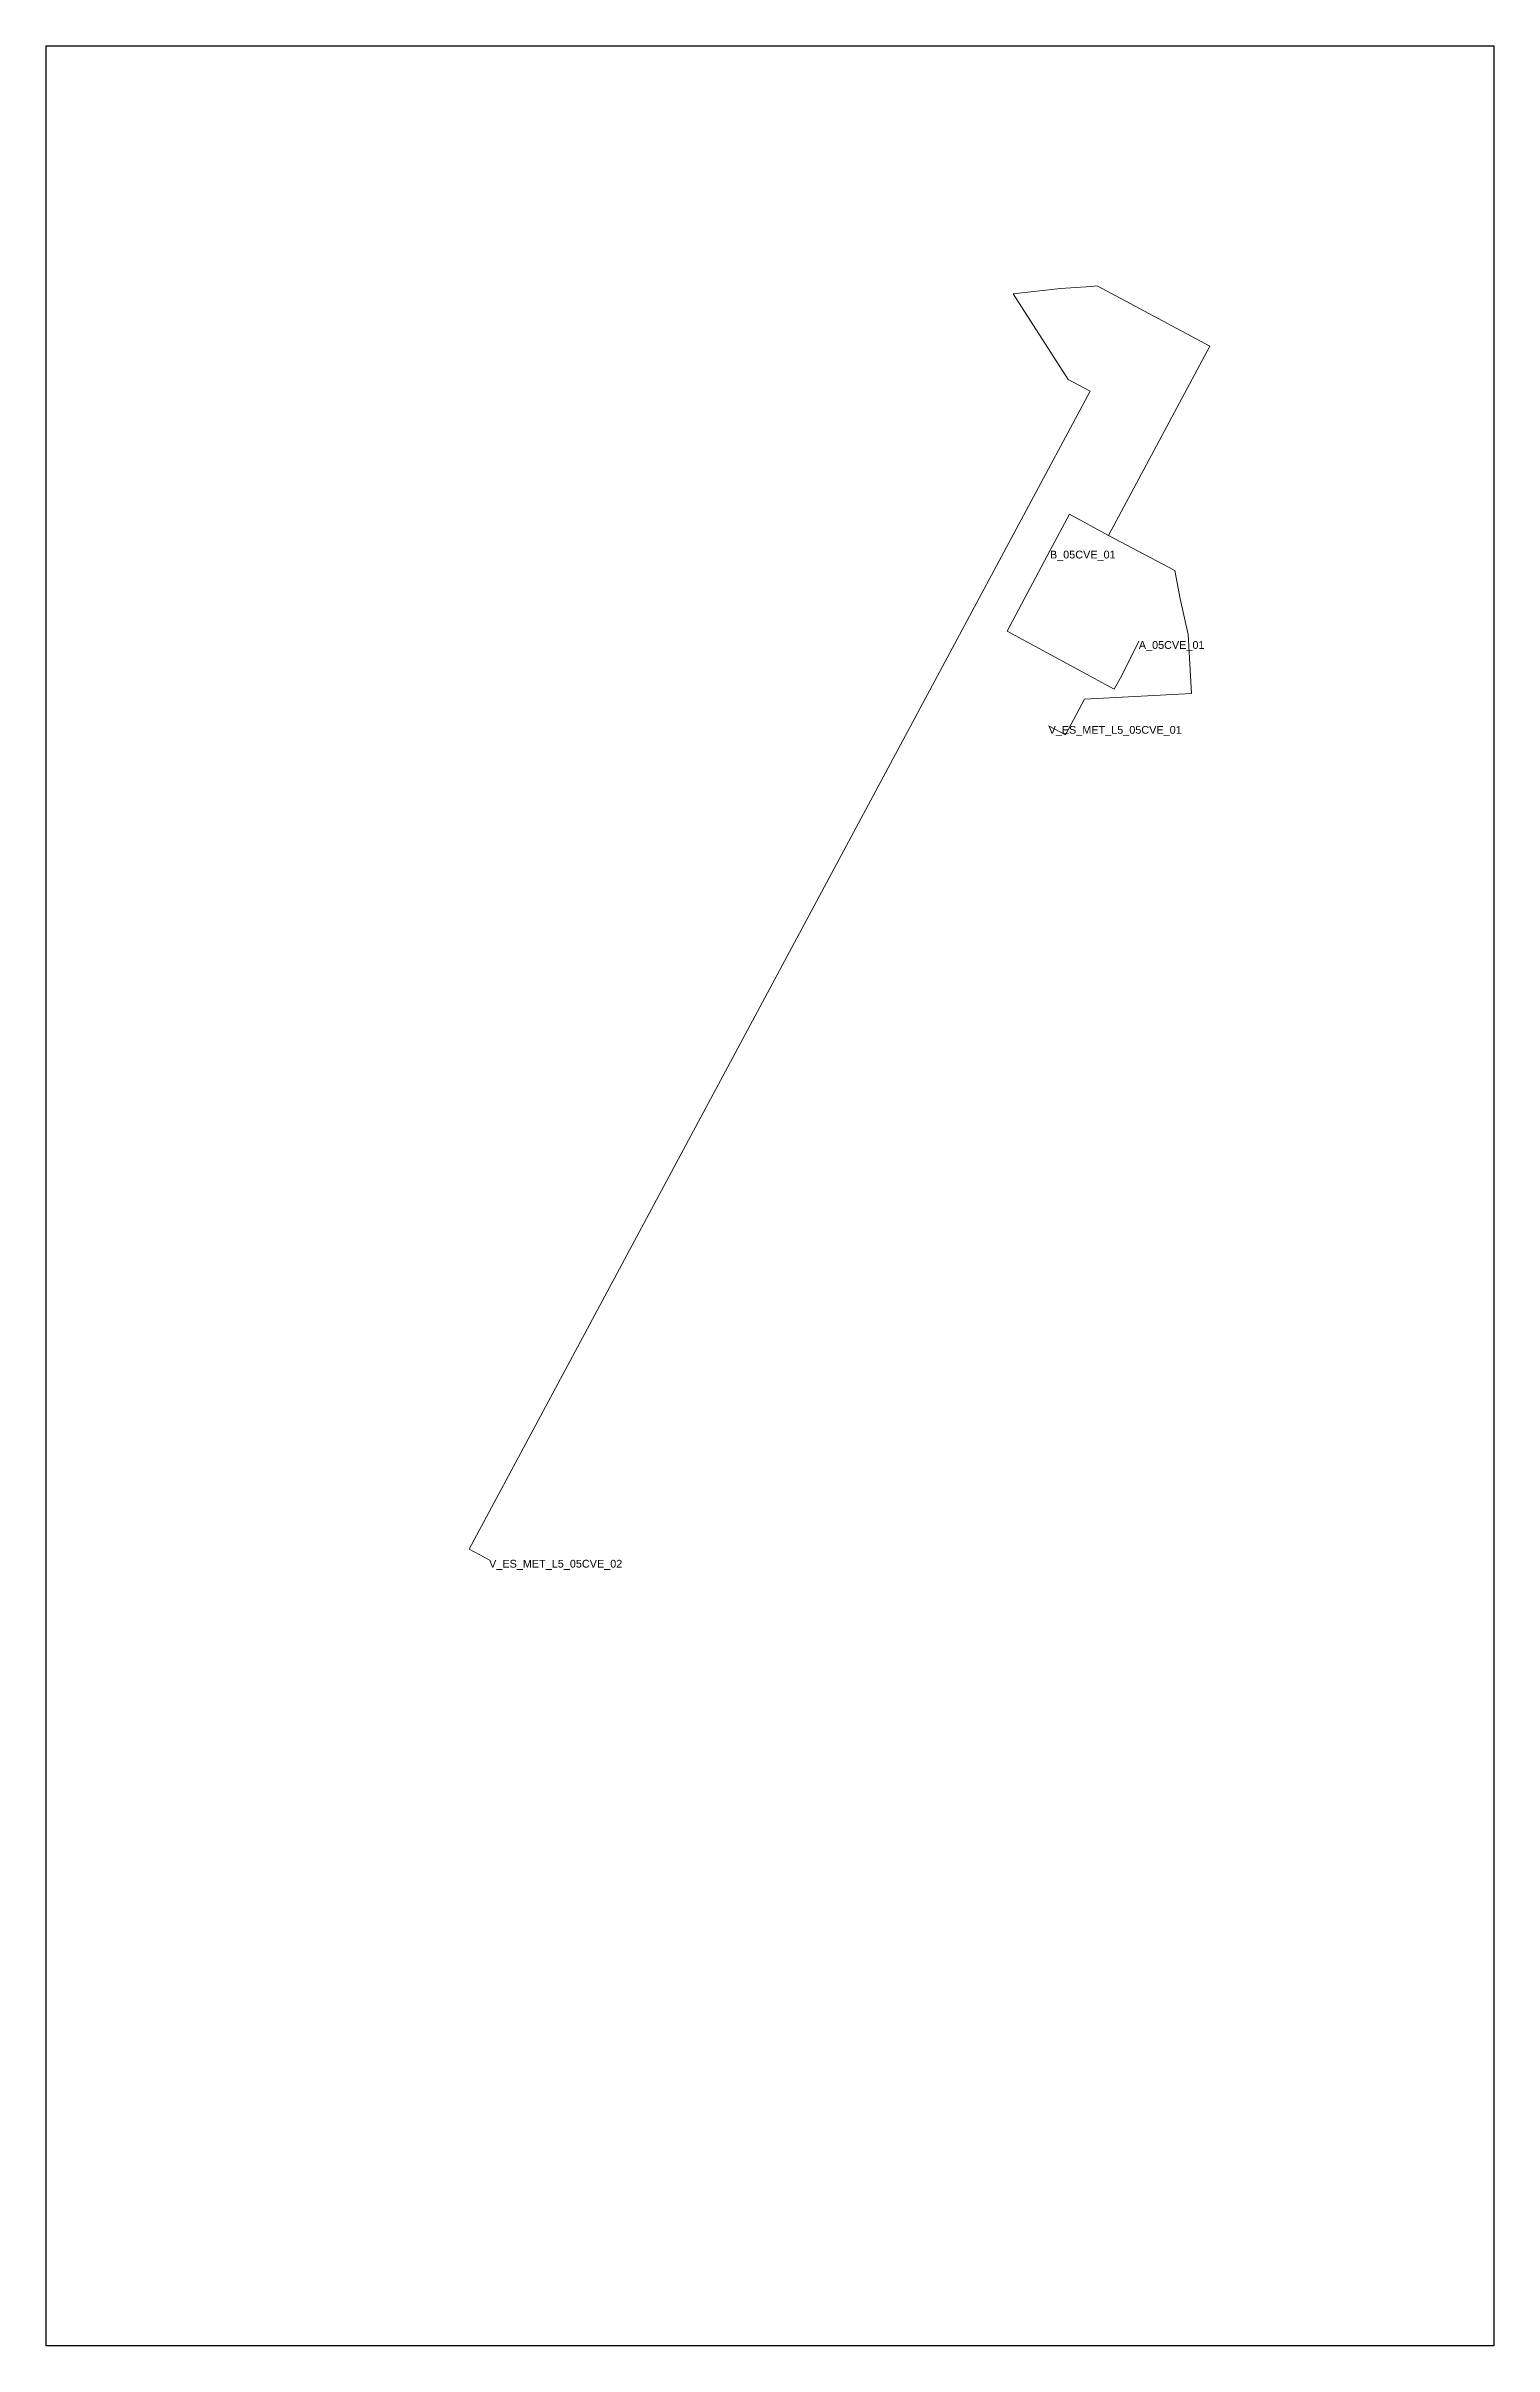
# Model space of a CAD drawing. Header units: metres. Extents: x 424650 to 424743, y 4580303 to 4580451.
import ezdxf

# ---------------------------------------------------------------- set-up
doc = ezdxf.new("R2010")
doc.units = ezdxf.units.M
doc.header["$MEASUREMENT"] = 0
for name, color, linetype, lineweight in [('01_A_AccesTren_t', 7, 'Continuous', 0), ('01_C_AccesExt_t', 7, 'Continuous', 0), ('01_I_Ascensor_l', 7, 'Continuous', 0), ('01_I_BarreraTarifaria_t', 7, 'Continuous', 0), ('01_I_Horitzontal_l', 7, 'Continuous', 0)]:
    doc.layers.add(name, color=color, linetype=linetype, lineweight=lineweight)
doc.styles.add('Style-Arial', font='arial.ttf')

# ---------------------------------------------------------------- blocks, each defined once
blk = doc.blocks.new('*U15')
for p, q in [((-46.646646, 74.107626), (-46.644646, 74.107626)), ((-46.646646, 74.107626), (-46.646646, 74.105626)), ((46.64659, 74.107626), (46.64459, 74.107626)), ((46.64659, 74.107626), (46.64659, 74.105626)), ((-46.646646, -74.10756), (-46.646646, -74.10556)), ((-46.646646, -74.10756), (-46.644646, -74.10756)), ((46.64659, -74.10756), (46.64459, -74.10756)), ((46.64659, -74.10756), (46.64659, -74.10556))]:
    blk.add_line(p, q)
at = {"flags": 128}
blk.add_lwpolyline([(-46.646646, 74.107626), (46.64659, 74.107626), (46.64659, -74.10756), (-46.646646, -74.10756), (-46.646646, 74.107626)], dxfattribs=at)

msp = doc.modelspace()

# ---------------------------------------------------------------- linework, layer by layer
at = {"layer": '01_I_Ascensor_l'}
for p, q in [((424717.314382, 4580435.969504, -10), (424715.332378, 4580435.849519, -20)), ((424723.048534, 4580415.839027, -10), (424723.563222, 4580413.536921, -20)), ((424720.388213, 4580413.118445), (424719.298695, 4580410.90545, -10))]:
    msp.add_line(p, q, dxfattribs=at)
at = {"layer": '01_I_Horitzontal_l', "flags": 128}
for points, elevation in [([(424715.332378, 4580435.849519), (424712.30074, 4580435.488549), (424715.833334, 4580429.982506), (424717.254151, 4580429.220815), (424677.247868, 4580354.595231), (424678.52911, 4580353.912951)], -20), ([(424718.443194, 4580419.930532), (424724.97246, 4580432.129186), (424717.712796, 4580436.014884), (424717.314382, 4580435.969504)], -10), ([(424714.663547, 4580418.944115), (424715.927996, 4580421.293133), (424718.443194, 4580419.930532)], -10), ([(424718.443194, 4580419.930532), (424722.715252, 4580417.674434), (424723.048534, 4580415.839027)], -10), ([(424719.298695, 4580410.90545), (424718.796383, 4580410.011579), (424711.904891, 4580413.764467), (424714.663547, 4580418.944115)], -10), ([(424723.563222, 4580413.536921), (424723.777891, 4580409.736684), (424716.897117, 4580409.374772), (424715.665472, 4580407.086503), (424714.573561, 4580407.648408)], -20)]:
    msp.add_lwpolyline(points, dxfattribs=dict(at, elevation=elevation))

# ---------------------------------------------------------------- block references
msp.add_blockref('*U15', (424696.62625, 4580377.35955, -20))

# ---------------------------------------------------------------- texts
at = {"layer": '01_A_AccesTren_t', "char_height": 0.5, "attachment_point": 1, "line_spacing_factor": 1.2, "style": 'Style-Arial'}
for s, insert in [('V_ES_MET_L5_05CVE_01', (424714.573561, 4580407.648408, -20)), ('V_ES_MET_L5_05CVE_02', (424678.52911, 4580353.912951, -20))]:
    msp.add_mtext(s, dxfattribs=dict(at, insert=insert))
at = {"layer": '01_C_AccesExt_t', "insert": (424720.388213, 4580413.118445), "char_height": 0.5, "attachment_point": 1, "line_spacing_factor": 1.2, "style": 'Style-Arial'}
msp.add_mtext('A_05CVE_01', dxfattribs=at)
at = {"layer": '01_I_BarreraTarifaria_t', "insert": (424714.663547, 4580418.944115, -10), "char_height": 0.5, "attachment_point": 1, "line_spacing_factor": 1.2, "style": 'Style-Arial'}
msp.add_mtext('B_05CVE_01', dxfattribs=at)

doc.saveas('drawing.dxf')
